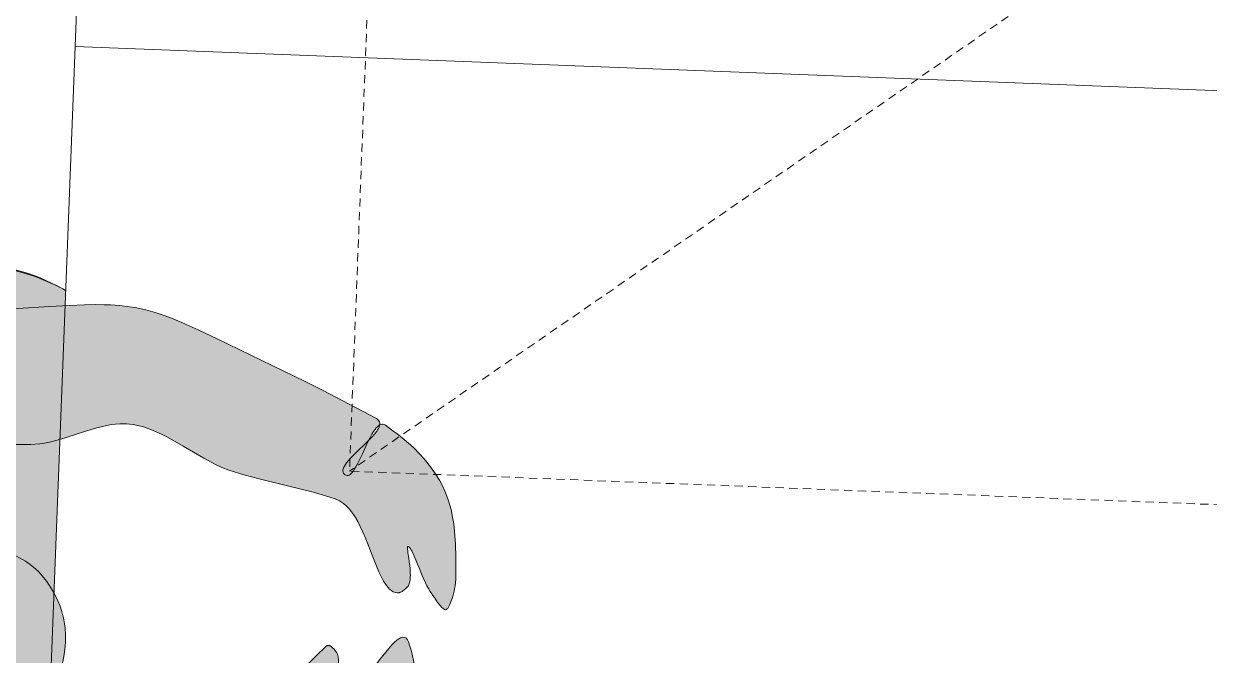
# Model space of a CAD drawing. Header units: millimetres. Extents: x 32078 to 83548, y -4690 to 56252.
# Drawn here: x 79478 to 80343, y 53120 to 53580 of the extents above; entities that cross this region are included whole.
import ezdxf

# ---------------------------------------------------------------- set-up
doc = ezdxf.new("R2010")
doc.units = ezdxf.units.MM
doc.header["$MEASUREMENT"] = 0
doc.linetypes.add('DGN Style 2', pattern=[10, 6, -4])
for name, color, linetype, lineweight in [('EQPM-OVHD', 62, 'DGN Style 2', 13), ('FURN-FREE', 1, 'Continuous', 0), ('PRES-FILL', 7, 'Continuous', 0), ('PRES-PEOP', 42, 'Continuous', 0)]:
    doc.layers.add(name, color=color, linetype=linetype, lineweight=lineweight)

# ---------------------------------------------------------------- blocks, each defined once
blk = doc.blocks.new('ANT_13')
at = {"color": 0, "linetype": 'ByBlock', "lineweight": -2}
for p, q in [((-230.6050000000032, 252.3579999999783), (-230.5849999999991, 252.3589999999967)), ((-222.1099999999933, 252.0420000000013), (-182.1699999999983, 208.8469999999797)), ((-230.9230000000025, 243.8939999999857), (-193.1000000000058, 202.9900000000052)), ((249.7079999999987, 243.2330000000075), (208.2010000000082, 201.560999999987)), ((258.2300000000032, 234.763999999981), (218.9060000000027, 195.2989999999845)), ((-237.2879999999932, 197.6639999999898), (-237.7749999999942, 197.3369999999995)), ((-157.5270000000091, 182.1999999999971), (-129.5180000000037, 151.900999999998)), ((-170.4360000000015, 178.4900000000052), (-139.413999999997, 144.9219999999768)), ((181.9289999999892, 175.1599999999744), (153.163999999997, 146.2839999999997)), ((194.6730000000098, 170.9689999999828), (162.7639999999956, 138.9270000000106)), ((237.9219999999987, 154.1479999999865), (237.9240000000063, 154.1490000000049)), ((-190.0079999999944, -176.9710000000196), (-240.1240000000034, -227.2660000000033)), ((-180.8860000000059, -184.8450000000157), (-231.6219999999958, -235.7579999999871)), ((200.5110000000059, -183.8859999999986), (249.0679999999993, -236.398000000001)), ((191.0699999999997, -191.3760000000038), (240.2560000000085, -244.5680000000139)), ((-240.1019999999917, -235.7510000000038), (-240.1239999999962, -235.7600000000093)), ((248.7309999999998, -244.8740000000253), (248.7309999999998, -244.8849999999948))]:
    blk.add_line(p, q, dxfattribs=at)
at = {"color": 0, "linetype": 'ByBlock', "lineweight": -2, "extrusion": (0, 0, -1)}
for centre, radius, start, end in [((-10.84310449810437, -197.5296352611767), 449.2945550665205, 55.50108333333331, 90.38600277777776), ((226.5099585044227, 247.9666756855586), 6.000000000000012, 47.15889444444441, 137.2503583333333), ((-4.928342642917414, -185.8805704263068), 436.8134136936625, 91.1704888888889, 126.0554083333333), ((-253.9718071524039, 238.997360632522), 6.000000000000004, 135.0319611111111, 224.8725805555556), ((-244.6581340468183, -240.4625302021304), 6.000000000000006, 137.325825, 227.2958666666667), ((-244.6504633875084, -240.4851204502629), 6.000000000000004, 227.1111666666667, 317.2096027777778)]:
    blk.add_arc(centre, radius, start, end, dxfattribs=at)
at = {"color": 0, "linetype": 'ByBlock', "lineweight": -2}
for centre, radius, start, end in [((-226.5152713026764, 247.9676244759758), 5.999999999999996, 132.8928833333333, 222.7335027777778), ((253.9664626423328, 238.9966108046356), 6.000000000000006, 45.01981666666666, 135.1112805555555), ((-169.4349192846275, -727.9805375627038), 971.6445047199427, 65.2129611111111, 74.33109166666665), ((132.7071059824011, -735.3424480638205), 962.6963830246399, 102.0174, 111.1355305555556), ((-235.8759852194707, -231.4913881488319), 6.000000000000007, 135.1867472222222, 225.1567888888889), ((-235.869163090807, -231.5142489645077), 6.000000000000012, 224.9720888888888, 315.070525)]:
    blk.add_arc(centre, radius, start, end, dxfattribs=at)
for centre, major_axis, ratio, start_param, end_param in [((93.713626152894, 189.1944012008753), (18.41705503726558, -12.11588146826803), 0.7751110379519796, 2.077604210805752, 4.019110361497601), ((-69.79697139903874, 189.0052291860775), (-18.85645010637372, -11.42001704835107), 0.710141361513294, 2.274888714839134, 4.205581096373834)]:
    blk.add_ellipse(centre, major_axis=major_axis, ratio=ratio, start_param=start_param, end_param=end_param, dxfattribs=at)
at = {"color": 0, "linetype": 'ByBlock', "lineweight": -2, "extrusion": (0, 0, -0.9999999999999998)}
for centre, major_axis, ratio, start_param, end_param in [((5.602032608054287, -66.64383137636469), (4.853131661300846, 259.9547020407177), 0.9615384615384605, 4.71238898038469, 6.033510042954888), ((9.50135314144427, -66.71662820161146), (4.853131661300846, 259.9547020407177), 0.9615384615384605, 0.2429364510200118, 1.570796326794897), ((5.602729983103927, -66.64335468206264), (-249.9564442699204, 4.666472751250931), 0.7200000000000006, 4.7115489922008, 6.283185307179586), ((6.022656809931505, -66.65119433996733), (-253.4356479310827, 4.731426504006887), 0.7101157289572858, 3.141592653589793, 4.71322896856858)]:
    blk.add_ellipse(centre, major_axis=major_axis, ratio=ratio, start_param=start_param, end_param=end_param, dxfattribs=at)
at = {"color": 0, "linetype": 'ByBlock', "lineweight": -2, "extrusion": (0, 0, -0.9999999999999997)}
blk.add_ellipse((-222.6850850694027, 182.0806756646343), major_axis=(20.94804797271574, 9.330090363337069), ratio=0.9239178866150758, start_param=1.587065655824202, end_param=3.141592653589793, dxfattribs=at)
at = {"color": 0, "linetype": 'ByBlock', "lineweight": -2, "extrusion": (0, 0, -1)}
blk.add_ellipse((246.9130862459206, 173.3136979749543), major_axis=(9.336634261293675, 19.01903679660439), ratio=0.766062144496864, start_param=1.570796326794897, end_param=3.125323324560488, dxfattribs=at)
at = {"color": 0, "linetype": 'ByBlock', "lineweight": -2}
blk.add_point((258.2100000000137, 243.236000000019), dxfattribs=at)
blk = doc.blocks.new('*U70')
at = {"extrusion": (0, 0, -1)}
h = blk.add_hatch(color=7, dxfattribs=at)
edge = h.paths.add_edge_path()
edge.add_arc((189.5230698579689, 3.894953851093305), 436.8134136936625, 181.1704888888889, 216.0554083333334, ccw=False)
edge.add_line((-247.1991972945689, -5.028036447518389), (-248.1122242495912, -5.04669123802887))
edge.add_arc((201.1721346928389, -2.019808004093647), 449.2945550665204, 145.5010833333334, 180.3860027777778, ccw=False)
edge.add_ellipse((-178.4381762329576, 231.5083815634207), major_axis=(-9.330090363337066, -20.94804797271573), ratio=0.9239178866150759, start_angle=90.93216388888891, end_angle=180, ccw=False)
edge.add_line((-158.9346738031745, 223.2300806680141), (-158.9509580197773, 223.2407149623832))
edge.add_arc((738.9849474954826, -123.8838094883758), 962.6963830246397, 158.8644694444445, 161.6479117317408)
edge.add_line((-174.7483423471567, 179.2264030120496), (-174.8475005683431, 179.2592964940195))
edge.add_line((-174.8475005683431, 179.2592964940195), (-174.7632560480706, 179.1814415873523))
edge.add_arc((738.9849474954826, -123.8838094883758), 962.6963830246397, 161.6507310214406, 167.9826)
edge.add_line((-202.6133815909998, 76.55798393366422), (-202.6133855943626, 76.55796512743837))
edge.add_ellipse((-185.3627297544153, 78.62026789306401), major_axis=(11.42001704835106, 18.85645010637372), ratio=0.7101413615132938, start_angle=119.0379527777778, end_angle=229.6584777777778)
edge.add_line((-182.5489720905607, 60.23238496079284), (-182.7609163116576, 60.28017894512595))
edge.add_ellipse((70.28633080802683, 3.221263885970984), major_axis=(-259.9547020407177, -4.853131661300892), ratio=0.96153846153846, start_angle=323.43319051925664, end_angle=345.69466111111115, ccw=False)
edge.add_line((-141.279692255368, 148.237389632799), (-141.2795005683147, 148.2372964940223))
edge.add_line((-141.2795005683147, 148.2372964940223), (-141.2796552746877, 148.2374394665167))
edge.add_ellipse((70.28633080802683, 3.221263885970984), major_axis=(-259.9547020407177, -4.853131661300892), ratio=0.96153846153846, start_angle=270, end_angle=323.43317649861206, ccw=False)
edge.add_line((65.61985805675795, 253.1777081558903), (65.61938136247045, 253.1770107808188))
edge.add_ellipse((70.28585411373933, 3.220566510921344), major_axis=(-4.666472751250975, 249.9564442699204), ratio=0.7200000000000009, start_angle=-90.04779895583567, end_angle=0, ccw=False)
edge.add_line((250.2583243620651, 6.371899793577405), (250.2582958129518, 6.373381804273565))
edge.add_line((250.2582958129351, 6.373381804260134), (250.25835027844, 6.370465271502326))
edge.add_line((250.2583502784466, 6.37046527151339), (250.2583243620631, 6.371899793570321))
edge.add_ellipse((70.29369377164403, 2.800639684093767), major_axis=(-4.731426504006932, 253.4356479310827), ratio=0.7101157289572861, start_angle=180, end_angle=270.04779272652974, ccw=False)
edge.add_line((75.02512027566263, -250.6350082470017), (75.02560038451338, -250.6345009173383))
edge.add_ellipse((70.3591276332736, -0.6780566474262741), major_axis=(-259.9547020407177, -4.853131661300892), ratio=0.96153846153846, start_angle=13.919233333333295, end_angle=90, ccw=False)
edge.add_line((-180.8396707460925, -65.51667338454718), (-182.3148174292292, -65.89743086455564))
edge.add_ellipse((-185.5519017692131, -84.89032965886872), major_axis=(12.11588146826803, -18.41705503726557), ratio=0.7751110379519797, start_angle=129.7219388888889, end_angle=240.9620472222222)
edge.add_line((-203.9136546580412, -84.16156648722972), (-203.9136485167401, -84.16158838127012))
edge.add_arc((731.623036994366, 178.2582157786528), 971.6445047199427, 195.6689083333333, 204.786883102424)
edge.add_line((-150.507241983214, -229.0981570245494), (-150.5065005683282, -229.1007035059811))
edge.add_line((-150.5065005683282, -229.1007035059811), (-150.5061343833804, -229.100555523597))
edge.add_line((-150.5061343833804, -229.100555523597), (-150.5055005683244, -229.0987035059734))
edge.add_line((-150.5055005683244, -229.0987035059734), (-150.5383184758102, -228.9914209545095))
edge.add_ellipse((-169.6711985432776, -238.0897897518953), major_axis=(-19.0190367966044, -9.336634261293675), ratio=0.7660621444968635, start_angle=90, end_angle=179.0678361111111, ccw=False)
edge.add_line((-162.5187564786902, -252.6595538665497), (-163.6179454810917, -253.1991566765719))
at = {"color": 0}
blk.add_rational_spline([(163.6179454810772, -253.1991566765792), (244.3956380618474, -142.2440036543194), (247.1991972945689, -5.028036447518389), (247.6557107720728, -5.037363842777268), (248.1122242495912, -5.04669123802887), (249.0632559276273, 136.1162228151879), (169.1080861778464, 252.4564290876879), (150.0661567962525, 243.9753090432787), (158.93467380316, 223.2300806680141), (158.9428159114759, 223.2353978152023), (158.9509580197773, 223.2407149623832), (167.384311715854, 201.4254568799515), (174.7483423471567, 179.2264030120496), (174.7979214577499, 179.2428497530345), (174.8475005683431, 179.2592964940195), (174.8053783081996, 179.2203690406823), (174.7632560480706, 179.1814415873523), (191.5264878287999, 128.6399398121866), (202.6133815909998, 76.55798393366422), (202.6133835926739, 76.55797453055857), (202.6133855943626, 76.55796512743837), (207.6479790385347, 47.05271919767256), (182.5489720905753, 60.23238496078557), (182.6549442011019, 60.25628195296304), (182.7609163116576, 60.28017894512595), (171.0129643532564, 108.1699772469947), (141.279692255368, 148.237389632799), (141.2795964118559, 148.2373430634107), (141.2795005683147, 148.2372964940223), (141.2795779214939, 148.2373679802768), (141.2796552746877, 148.2374394665167), (65.21804999950109, 250.7350764623552), (-65.6198580567725, 253.177708155883), (-65.6196197096142, 253.1773594683546), (-65.61938136247045, 253.1770107808188), (-245.7382225845649, 256.5396752922679), (-250.2583243620611, 6.371899793572084), (-250.2583100890479, 6.372640798959765), (-250.2582958129497, 6.37338180426741), (-250.2583230456949, 6.37192353788123), (-250.25835027844, 6.370465271502326), (-250.258337321764, 6.37118253258086), (-250.2583243620611, 6.371899793572084), (-255.1439419148665, -247.2723441011403), (-75.02512027566263, -250.6350082469944), (-75.02536033009528, -250.6347545821773), (-75.02560038451338, -250.6345009173383), (128.3684962364932, -254.4316945140963), (180.8396707460925, -65.5166733845399), (181.5772440876462, -65.7070521245405), (182.3148174292292, -65.89743086455564), (209.2685806552036, -53.96520079177571), (203.9136546580412, -84.16156648722972), (203.9136515873979, -84.16157743424992), (203.9136485167401, -84.16158838127012), (182.9888989878091, -158.759124501441), (150.5072419832431, -229.0981570245494), (150.5068712757638, -229.0994302652689), (150.5065005683282, -229.1007035059811), (150.5063174758543, -229.100629514789), (150.5061343833804, -229.100555523597), (150.5058174758597, -229.0996295147852), (150.5055005683244, -229.0987035059734), (150.5219095220673, -229.0450622302378), (150.5383184758102, -228.9914209545095), (143.8066565910995, -243.4735979856486), (162.5187564787047, -252.6595538665642), (163.0683509798691, -252.9293552715608), (163.6179454810772, -253.1991566765792)], [1, 0.954018458761833, 1, 1, 1, 0.954018458761833, 1, 0.7128353987122346, 1, 1, 1, 0.9997050096312174, 1, 1, 1, 1, 1, 0.9984737766805626, 1, 1, 1, 0.5691322564512941, 1, 1, 1, 0.9811892478442809, 1, 1, 1, 1, 1, 0.8932412642455915, 1, 1, 1, 0.7068117680607829, 1, 0.9999999999957255, 1, 1, 1, 0.999999999995883, 1, 0.7068118065158087, 1, 1, 1, 0.7875766260787885, 1, 1, 1, 0.5646781698281227, 1, 1, 1, 0.9968360298930732, 1, 1, 1, 1, 1, 1, 1, 1, 1, 0.7128353987122346, 1, 1, 1], degree=2, knots=[0, 0, 0, 0.03448275862068965, 0.03448275862068965, 0.06896551724137931, 0.06896551724137931, 0.1034482758620689, 0.1034482758620689, 0.1379310344827586, 0.1379310344827586, 0.1724137931034482, 0.1724137931034482, 0.2068965517241378, 0.2068965517241378, 0.2241379310344826, 0.2241379310344826, 0.2413793103448275, 0.2413793103448275, 0.2758620689655172, 0.2758620689655172, 0.3103448275862069, 0.3103448275862069, 0.3448275862068964, 0.3448275862068964, 0.3793103448275861, 0.3793103448275861, 0.4137931034482755, 0.4137931034482755, 0.4310344827586206, 0.4310344827586206, 0.4482758620689654, 0.4482758620689654, 0.4827586206896549, 0.4827586206896549, 0.5172413793103448, 0.5172413793103448, 0.5517241379310345, 0.5517241379310345, 0.5862068965517239, 0.5862068965517239, 0.6206896551724138, 0.6206896551724138, 0.6551724137931033, 0.6551724137931033, 0.6896551724137929, 0.6896551724137929, 0.7241379310344825, 0.7241379310344825, 0.7586206896551724, 0.7586206896551724, 0.7931034482758622, 0.7931034482758622, 0.8275862068965517, 0.8275862068965517, 0.8620689655172412, 0.8620689655172412, 0.8965517241379309, 0.8965517241379309, 0.9051724137931034, 0.9051724137931034, 0.9137931034482757, 0.9137931034482757, 0.9224137931034483, 0.9224137931034483, 0.9310344827586206, 0.9310344827586206, 0.9655172413793103, 0.9655172413793103, 1, 1, 1], dxfattribs=at)
at = {"color": 0, "linetype": 'Continuous', "lineweight": 0, "rotation": 270}
blk.add_blockref('ANT_13', (-3.642499431662145, 8.823296494025271), dxfattribs=at)
blk = doc.blocks.new('SERIES 7_13')
at = {"color": 0, "linetype": 'Continuous', "lineweight": 0, "rotation": 89.99999999999997}
blk.add_blockref('*U70', (-5.04669123802887, -248.1122242496058), dxfattribs=at)
blk = doc.blocks.new('*U131')
at = {"color": 7, "linetype": 'ByBlock', "lineweight": -2}
blk.add_wipeout([(-341.4464195396576, 913.8688648293762), (410.95701273384503, 884.7916420746917), (341.44637451484624, -913.8685400458778), (-410.95705775865616, -884.7913172911938)], dxfattribs=at).dxf.layer = 'PRES-FILL'
at = {"layer": 'FURN-FREE', "linetype": 'ByBlock', "lineweight": -2, "flags": 128}
blk.add_lwpolyline([(-410.957057758671, -884.791317291194), (-341.4464195396577, 913.8688648293755), (410.9570127338593, 884.7916420746915), (341.446374514846, -913.868540045878), (-410.957057758671, -884.791317291194)], close=True, dxfattribs=at)
blk = doc.blocks.new('*U132')
at = {"color": 7, "linetype": 'ByBlock', "lineweight": -2}
blk.add_wipeout([(-341.4464195396576, 913.868864829361), (410.9570127338521, 884.7916420746915), (341.4463745148533, -913.868540045878), (-410.9570577586564, -884.7913172911793)], dxfattribs=at).dxf.layer = 'PRES-FILL'
at = {"layer": 'FURN-FREE', "linetype": 'ByBlock', "lineweight": -2, "flags": 128}
blk.add_lwpolyline([(-410.957057758671, -884.7913172911794), (-341.4464195396577, 913.868864829361), (410.9570127338666, 884.7916420746769), (341.4463745148532, -913.868540045878), (-410.957057758671, -884.7913172911794)], close=True, dxfattribs=at)
blk = doc.blocks.new('*U130')
at = {"layer": 'PRES-FILL', "color": 7, "linetype": 'ByBlock', "lineweight": -2, "rotation": 90}
blk.add_blockref('*U131', (43.61600594631454, 1128.60501360146), dxfattribs=at)
blk.add_blockref('*U132', (14.5387831916305, 376.2015813279504), dxfattribs=at)
blk = doc.blocks.new('*U137')
at = {"layer": 'PRES-FILL', "linetype": 'ByBlock', "lineweight": -2}
h = blk.add_hatch(color=0, dxfattribs=at)
edge = h.paths.add_edge_path(flags=16)
edge.add_spline(control_points=[(-87.07831214769249, -291.0744552105898), (-88.89239608468051, -288.4548494401097), (-89.38684500837553, -283.2889002702723), (-89.49025166837237, -277.4036297993007)], knot_values=[0, 0, 0, 0, 1, 1, 1, 1], degree=3, periodic=0)
edge.add_spline(control_points=[(-89.49025166837237, -277.4036297993007), (-94.07544578357192, -264.2978469137743), (-102.2647964179341, -248.1244687475555), (-94.97166972405103, -247.5728208029468), (-87.95137615261774, -247.0418098000519), (-89.7245452563584, -264.0690811901877), (-89.49025166837237, -277.4036297993007)], knot_values=[0, 0, 0, 0, 0.5095306753181346, 0.5095306753181346, 0.5095306753181346, 1, 1, 1, 1], degree=3, periodic=0)
edge.add_spline(control_points=[(-89.49025166837237, -277.4036297993007), (-87.52906642855669, -283.0092524418287), (-86.227245478025, -288.0536722698598), (-87.07831214769249, -291.0744552105898)], knot_values=[0, 0, 0, 0, 1, 1, 1, 1], degree=3, periodic=0)
edge.add_spline(control_points=[(-87.07831214769249, -291.0744552105898), (-85.95999222937098, -292.6893514408439), (-84.34017201392271, -293.3365619410179), (-82.00130538467056, -292.5880610099703), (-63.59383381525549, -286.6971694839449), (-44.85866232329863, -280.6748171648942), (-26.44999149458454, -274.1039725800074), (-3.977330236462876, -266.0825154139602), (18.35495155214448, -258.114249027858), (40.76494914465002, -249.8098054022121), (62.09082103252149, -241.9071048271726), (84.02545566086337, -234.3002088238427), (102.036338375372, -220.2868875461718), (117.4488240068968, -208.295242479915), (129.9151441368667, -193.2241611071513), (142.6432244093958, -178.5923170648311), (163.0005941388081, -155.1900558744092), (182.8546414146331, -131.3060623629426), (203.2343677893732, -107.9247166534042), (213.1979345754735, -96.49367016923497), (224.2374659782072, -86.0311025782139), (234.336419344676, -74.70105654423242), (246.717891962966, -60.81024532427546), (254.7748833751975, -44.37492258180282), (259.7027346674149, -25.00474835190107), (268.8092894337897, 10.790883861162), (269.3557246566706, 46.90065336134285), (252.6851600430236, 77.86553913383977), (241.2536237630702, 99.09914599223703), (227.3397290833163, 117.7993371364137), (211.9662182720713, 135.6688070436066), (198.2174307192909, 151.6497725143563), (184.4468728898137, 167.5986870604975), (170.5998475073575, 183.4938566907367), (153.8705150601672, 202.6976618187909), (137.0851828110463, 221.9010084819456), (119.8497930294398, 240.5959913312254), (106.823258527329, 254.7256885524839), (88.38601897298213, 262.3861756958941), (71.07116077229875, 271.4910562303266), (49.31172820176289, 282.9330808634113), (28.25311481852259, 292.6512301065959), (3.265834411569813, 297.327335357113), (-21.50146026010771, 301.9622726039379), (-44.73838342507224, 298.5593976669188), (-68.35236469293159, 290.7234910957341), (-91.13489496558759, 283.1634876956523), (-111.8712580557403, 273.7577884623024), (-130.4584782136517, 259.7759117501555), (-157.4580053185928, 239.466039910214), (-182.7918153615246, 217.5136692575179), (-207.6003872518704, 194.9019255928724), (-226.2076064090725, 177.9423975816462), (-243.9963418850311, 159.9594654293614), (-260.3465887235943, 140.7443127179868), (-265.369662271456, 134.841091423732), (-270.0630620164666, 127.4894450132851), (-269.8281436665566, 119.542554963904), (-269.0001458406477, 91.53279035791638), (-265.0361819725294, 65.12352676320006), (-263.1618364924216, 37.95410509096109), (-261.1843437510615, 9.289520726684714), (-260.234048720944, -19.56111516155943), (-257.9202655615009, -48.25189084419981), (-257.6397211215663, -51.73062547016889), (-254.9934591089768, -54.59069810863002), (-254.1837163049568, -58.03427320504852), (-253.3515663618164, -61.57313863997115), (-253.2291796872887, -65.17489315883722), (-253.4760670081887, -68.77246832678793), (-254.4084206014377, -82.3584723509266), (-267.5626279749413, -92.20125338996877), (-268.1809031531448, -106.6588880038908), (-268.9817591903266, -125.3859603039746), (-262.4752963332066, -142.6908594273555), (-255.5529541847427, -157.7631315541948), (-248.2408484707266, -173.6840503381973), (-230.6169023986149, -188.9544215020142), (-215.094516461395, -195.9084356162057), (-194.6235048089657, -205.0794293369836), (-227.5421476998235, -119.8030906883068), (-210.4050449188217, -122.7259414140426), (-200.6489644700923, -124.3899080240517), (-194.8665631468248, -152.8433226549969), (-181.9270150395605, -153.2528445356584), (-179.8478432335905, -153.318647942433), (-175.6591534204854, -153.3011556875863), (-175.591642320047, -151.0476115536439), (-174.6981617055644, -121.2229162775329), (-175.9042505497346, -84.15658467015601), (-191.9475750214115, -63.78702212477219), (-196.1806730425815, -58.41242815859732), (-202.3631110610004, -54.47162794199539), (-209.6942834992442, -51.72211669213721)], knot_values=[0, 0, 0, 0, 0.004098381531734696, 0.004098381531734696, 0.004098381531734696, 0.03635368013720219, 0.03635368013720219, 0.03635368013720219, 0.07572982011414187, 0.07572982011414187, 0.07572982011414187, 0.1132010653974124, 0.1132010653974124, 0.1132010653974124, 0.14526640270913, 0.14526640270913, 0.14526640270913, 0.1965519000639748, 0.1965519000639748, 0.1965519000639748, 0.2216251747810174, 0.2216251747810174, 0.2216251747810174, 0.25236539637566, 0.25236539637566, 0.25236539637566, 0.3091726121130702, 0.3091726121130702, 0.3091726121130702, 0.3481271264153437, 0.3481271264153437, 0.3481271264153437, 0.3829647993414165, 0.3829647993414165, 0.3829647993414165, 0.4250540564899624, 0.4250540564899624, 0.4250540564899624, 0.4568651827461615, 0.4568651827461615, 0.4568651827461615, 0.4968419500255261, 0.4968419500255261, 0.4968419500255261, 0.5364667654958765, 0.5364667654958765, 0.5364667654958765, 0.5746963866582342, 0.5746963866582342, 0.5746963866582342, 0.630228181300859, 0.630228181300859, 0.630228181300859, 0.6718787961638446, 0.6718787961638446, 0.6718787961638446, 0.6846745725113127, 0.6846745725113127, 0.6846745725113127, 0.7297748169105458, 0.7297748169105458, 0.7297748169105458, 0.7773569765908894, 0.7773569765908894, 0.7773569765908894, 0.78312627708974, 0.78312627708974, 0.78312627708974, 0.7890552252170661, 0.7890552252170661, 0.7890552252170661, 0.8114455046014806, 0.8114455046014806, 0.8114455046014806, 0.8404477855449914, 0.8404477855449914, 0.8404477855449914, 0.8710830444871903, 0.8710830444871903, 0.8710830444871903, 0.9114849997865957, 0.9114849997865957, 0.9114849997865957, 0.9344856628054873, 0.9344856628054873, 0.9344856628054873, 0.9381814897131244, 0.9381814897131244, 0.9381814897131244, 0.9870941822375215, 0.9870941822375215, 0.9870941822375215, 1, 1, 1, 1], degree=3, periodic=0)
edge.add_line((-209.6942834992442, -51.72211669213721), (-193.9554313921326, -0.02416496869409457))
edge.add_spline(control_points=[(-193.9554313921326, -0.02416496869409457), (-187.0334699935556, 22.71264097993844), (-179.5682325627859, 45.27655141681316), (-171.5461613383814, 67.66414764718502), (-163.0286974003029, 91.43426115247712), (-139.5974247023187, 107.5570674201881), (-118.7270846086249, 121.898021075016), (-107.4085535302656, 129.6754951798357), (-96.13803730568907, 136.5337036815472), (-80.50538087006862, 136.889317852736), (-68.37265735136316, 137.1653149896883), (-58.48686090826959, 133.7888066898595), (-50.14550819517899, 127.2132180820627)], knot_values=[0, 0, 0, 0, 0.3242048070790112, 0.3242048070790112, 0.3242048070790112, 0.6684304659642469, 0.6684304659642469, 0.6684304659642469, 0.8551130404015013, 0.8551130404015013, 0.8551130404015013, 1, 1, 1, 1], degree=3, periodic=0)
edge.add_line((-50.14550819517899, 127.2132180820627), (-43.44551937065262, 121.931536357064))
edge.add_spline(control_points=[(-43.44551937065262, 121.931536357064), (-52.97537610727886, 111.9743174005416), (-61.70828375140991, 101.2227619635087), (-66.21967390885402, 86.3820928451023), (-72.00109886937571, 67.36351722244581), (-70.56204819518462, 51.92159684377839), (-65.78859446715796, 32.36011425746256), (-60.91834914837091, 12.40198238464654), (-52.41068678937881, -3.899051625005086), (-40.46282677568524, -16.59624482723302), (-29.76929379776266, -27.9604434435023), (-15.70692158865131, -35.86571801296668), (4.085994196786487, -37.78828460554359), (21.39602580966312, -39.46967853733804), (32.80868237360119, -32.61645050877996), (46.03115763617825, -27.68787525541848), (56.11757800572377, -23.92824017643579), (63.95629683328298, -4.318340353172971), (73.36998533715814, -9.364488506849739), (78.17783261310251, -11.94170461560134), (80.01234252598078, -18.39455939167237), (82.9570862191249, -23.17112827469828), (90.37560748164833, -35.20446003903635), (104.8919222977347, -43.48754374749842), (103.9488796295409, -59.94721314540948), (102.6316696438007, -82.93752061140549), (81.87161202238349, -92.77921701142623), (71.79374211272807, -109.5896862432128), (62.7509441045695, -124.6735957450292), (56.88481326242618, -143.0784906290937), (45.74386686031357, -155.8284881344589), (27.61782189121732, -176.5724195560615), (-8.658404096160666, -176.6467294013273), (-33.86351756972726, -189.2710082729172), (-57.29500610368268, -201.0069461387902), (-80.00715993153426, -218.5647198101942), (-102.90926256495, -230.2106602262065), (-126.4267073182709, -242.1695080541394), (-170.3451343521519, -203.4649171256606), (-183.9370973615951, -215.0859390001569), (-185.4372476237477, -216.3685557200224), (-186.1864357418672, -221.3471233283926), (-185.659091535359, -224.0190201072546), (-183.9894642690633, -232.4785265553219), (-161.5987339165004, -243.6861511579482), (-165.304747505128, -244.3993410344701), (-170.2820739891977, -245.3571839500801), (-189.8162513641801, -233.952116057364), (-202.09413852734, -232.4393783165142), (-206.9790718614167, -231.8375139307464), (-219.1576623974615, -228.455448597073), (-217.4211306994912, -233.8441241849941), (-214.2524660100171, -243.6768880085729), (-208.3265807279458, -250.7895085956843), (-201.6973211800141, -257.1143157225742), (-184.8370183137085, -273.2002998294483), (-168.6169997198012, -289.9416467815463), (-141.3669247969592, -295.3527005507203), (-121.8067194644536, -299.236775111669), (-104.2733657352655, -296.6543974041851), (-90.11643816899596, -293.8974959615152), (-88.45242821297143, -293.5734488526359), (-87.5004884775044, -292.5729312999611), (-87.07831214769249, -291.0744552105898)], knot_values=[0, 0, 0, 0, 0.0445675321191511, 0.0445675321191511, 0.0445675321191511, 0.1016815997639398, 0.1016815997639398, 0.1016815997639398, 0.1599537725823565, 0.1599537725823565, 0.1599537725823565, 0.2121083342373425, 0.2121083342373425, 0.2121083342373425, 0.2577204674264914, 0.2577204674264914, 0.2577204674264914, 0.2925144935189276, 0.2925144935189276, 0.2925144935189276, 0.3102848248294786, 0.3102848248294786, 0.3102848248294786, 0.3550525854241348, 0.3550525854241348, 0.3550525854241348, 0.4175826737119677, 0.4175826737119677, 0.4175826737119677, 0.4736904586800346, 0.4736904586800346, 0.4736904586800346, 0.5649764407445235, 0.5649764407445235, 0.5649764407445235, 0.6498388415546573, 0.6498388415546573, 0.6498388415546573, 0.7369813565731338, 0.7369813565731338, 0.7369813565731338, 0.746599309966639, 0.746599309966639, 0.746599309966639, 0.7770507628045908, 0.7770507628045908, 0.7770507628045908, 0.817948298408715, 0.817948298408715, 0.817948298408715, 0.8342199689575515, 0.8342199689575515, 0.8342199689575515, 0.8639110295738617, 0.8639110295738617, 0.8639110295738617, 0.9394247835290591, 0.9394247835290591, 0.9394247835290591, 0.9936288375354178, 0.9936288375354178, 0.9936288375354178, 1, 1, 1, 1], degree=3, periodic=0)
at = {"layer": 'PRES-PEOP', "color": 0, "linetype": 'ByBlock', "lineweight": -2, "flags": 128}
for points in [[(-250.0909720860582, -46.66407326138869), (-245.7402602301518, -46.5197220807313), (-241.6611988713921, -46.50527325885196), (-234.07193190611, -46.81143489461101), (-227.5675706770271, -47.45790415313968), (-222.041974499065, -48.33188681173488), (-217.3750940330647, -49.34505645355966), (-213.447769525199, -50.43007857500925), (-210.1494101117569, -51.53700266120723), (-207.3814079250005, -52.62989079899853), (-205.0580831394254, -53.68385042820591), (-201.234880252021, -55.75397704717761), (-198.5884239847801, -57.50058800283296), (-196.7381218359224, -58.9227662558842), (-194.194265818951, -61.24101185871405), (-191.9475750214115, -63.78702212477219), (-189.1128696368105, -67.80220659555926), (-186.7533517846532, -71.89028818081715), (-184.7894088773028, -75.98115455903462), (-183.154881896131, -80.02165047946619), (-181.7947695640833, -83.97217902595003), (-179.6637518296266, -91.74606733016844), (-178.2107210877512, -98.87018934922526), (-177.223468624994, -105.2912617269612), (-176.5564142235526, -111.0136745664495), (-175.7784050414193, -121.1611426621967), (-175.4742130517116, -128.7956417091773), (-175.3755267270608, -140.1118532389519), (-175.591642320047, -151.0476115536439), (-175.6100469966768, -151.2520417640044), (-175.649794158744, -151.4379933971213), (-175.7078809010054, -151.607128669275), (-175.7816315904347, -151.7609601401346), (-175.8686651267126, -151.9008642151312), (-175.96686535146, -152.0280934273032), (-176.0743543094432, -152.1437876089767), (-176.3148005369221, -152.3476114377263), (-176.5753062235381, -152.5155347335094), (-176.8468643324668, -152.6538159071642), (-177.1225865196539, -152.7676230977813), (-177.3972737379881, -152.8612244628312), (-177.6670687547667, -152.9381451848312), (-178.1986639541137, -153.0562931214808), (-178.6836293984743, -153.1344313244044), (-179.1166760245324, -153.1857115640014), (-179.8776434831379, -153.242733658306), (-180.4366874271509, -153.2631103205204), (-180.8413861916197, -153.2685650593776), (-181.4129871600162, -153.2650983999483), (-181.6782549880299, -153.259704853961), (-181.9270150395605, -153.2528445356584), (-183.1204629136919, -153.1350683669152), (-184.2384103941222, -152.8736140021647), (-185.287341897063, -152.4907512150239), (-186.2731241984511, -152.0061683149834), (-187.201065914167, -151.4372407454648), (-188.9285046885052, -150.0821725141141), (-190.4711296088353, -148.5460467741068), (-191.8574163632948, -146.9097730082285), (-193.1106702999532, -145.234190927149), (-195.3596615230636, -141.8221015473537), (-199.0775738344673, -135.4871983709163), (-200.4339283585869, -133.1572999052878), (-201.6169560934868, -131.2036996109819), (-202.6550670991128, -129.5881884511327), (-203.5696060066912, -128.2657699101692), (-204.3771970362359, -127.1913525732234), (-205.8136959030016, -125.5295735638501), (-206.9162679366709, -124.4942183550738), (-207.7606254558414, -123.8523598841275), (-209.0600491282967, -123.1299369083717), (-209.726421093088, -122.8860270678706), (-210.4050449188217, -122.7259414140426), (-211.8686745206287, -122.7047756897373), (-213.0247480564285, -123.1454483537818), (-213.9154091444288, -123.9761565813678), (-214.5779907183605, -125.1335054268711), (-215.0455158717596, -126.5616265055141), (-215.3471491701494, -128.2113840170641), (-215.5086031821338, -130.0396597276704), (-215.5525045335889, -132.0087093147449), (-215.4987233833308, -134.0855831964582), (-215.1580868449382, -138.5250518816465), (-214.6032321048915, -143.1005662385724), (-213.9242441006354, -147.6684929701005), (-212.3914785593806, -156.6865776366321), (-210.9619518436011, -164.7278225129994), (-209.8025271456718, -171.5982621446892), (-208.9645745931484, -177.2949468374718), (-208.4379177704541, -181.9123836549988), (-208.183056616821, -185.5871028557885), (-208.1497812687594, -188.4660560206248), (-208.2873884548753, -190.6896722658275), (-208.5498203211027, -192.3837346119108), (-208.8978188034744, -193.6564009502181), (-209.2993978314189, -194.5980873590161), (-209.7294295442116, -195.2828225997946), (-210.669577997076, -196.1490524901747), (-211.5409233725586, -196.504519467504), (-212.2932909823066, -196.5961804311955), (-213.5887424052271, -196.4383600967121), (-215.094516461395, -195.9084356162057), (-218.0252254080769, -194.5108602537948), (-220.8017621552935, -193.0332591627375), (-223.4165768019593, -191.5093360809551), (-228.3062895024632, -188.3173333099985), (-232.5170303271079, -185.1994379266107), (-236.1044056523242, -182.2503787751193), (-239.1388317213205, -179.5194792225666), (-241.6936645450769, -177.0272333017492), (-243.8387852959495, -174.7762536475202), (-247.3554107666787, -170.7004587726842), (-249.7646605913396, -167.5480343364179), (-251.4264201737751, -165.1403180302004), (-253.6605557733856, -161.4745290174324), (-255.5529541847427, -157.7631315541948), (-258.1142635682991, -152.0064246749098), (-260.26068965577, -146.8055763852462), (-262.0215249939429, -142.1346816501755), (-263.4424667685089, -137.9591426996631), (-264.5739856873697, -134.2401188054355), (-265.4650041543573, -130.937444471565), (-266.7676941328682, -125.05274307527), (-267.5006599313274, -120.554956744716), (-267.8964414898583, -117.1361573238682), (-268.217734322825, -111.937800304353), (-268.1809031531448, -106.6588880038908), (-267.9240379981784, -104.0004423213541), (-267.4486562175953, -101.59541312074), (-266.8239956459947, -99.40822730006767), (-266.103452718613, -97.40953852096573), (-265.3278088676452, -95.57506918953732), (-263.6714853806625, -92.21798184819636), (-257.2554198759026, -80.82490433281055), (-255.8788452858062, -77.93586519184464), (-254.9989667955597, -75.72706172564358), (-254.4458732417625, -74.03973480168497), (-253.8193768069541, -71.44874765336863), (-253.4760670081887, -68.77246832678793), (-253.4014584555698, -67.42333567299647), (-253.3677117355546, -66.24313645613438), (-253.3645336811314, -65.21111982740695), (-253.4237418275879, -63.40766850722139), (-253.5271189096748, -62.05819247015461), (-253.6405537030805, -61.04837379575474), (-253.8724977679158, -59.53812911441491), (-254.1837163049568, -58.03427320504852), (-254.3560388238038, -57.39513423515018), (-254.5512092748904, -56.80679894972127), (-254.7591158494251, -56.2634574433032), (-255.1991782297409, -55.26190542199765), (-256.8914345385419, -51.82913424201251), (-257.2569773429059, -50.96156958142819), (-257.4928214638712, -50.30179375606531), (-257.6429020449505, -49.80033920574351), (-257.8170778724452, -49.03526202989451), (-257.9202655615009, -48.25189084419981), (-259.4373035071039, -26.70923624615534), (-261.2444347685887, 5.646208392005065), (-263.1618364924216, 37.95410509096109), (-264.878056905749, 58.2250297031278), (-267.8501891311607, 88.5807599851687), (-269.0669062393936, 103.9390113097907), (-269.8281436665566, 119.542554963904), (-269.8154544983627, 121.0255823476909), (-269.7046636500672, 122.4021112499177), (-269.5189249281393, 123.6795347213338), (-269.276995328466, 124.8648591538076), (-268.994023405372, 125.9646903342218), (-268.3279513788584, 127.9950736555911), (-267.6136333651593, 129.7351363361522), (-266.8992342993079, 131.2276319403463), (-266.2132892231457, 132.509146976503), (-264.8954464267008, 134.6933978947054), (-263.8257207756396, 136.2797052785609), (-262.1237298404449, 138.5696099238121), (-260.3465887235943, 140.7443127179868), (-254.1493147208239, 147.8920636013208), (-243.0011719670438, 160.1306855596195), (-234.4068808369266, 169.0906735679018), (-221.1801281703083, 182.1916326266801), (-207.6003872518704, 194.9019255928724), (-188.8775052118363, 211.7217838182696), (-174.6420367021783, 224.1188703548105), (-163.8261587084417, 233.267986270308), (-147.3327363734934, 246.7134438256617), (-130.4584782136517, 259.7759117501555), (-123.3876059024842, 264.8100010362687), (-117.0363840643477, 268.8880222294829), (-111.3539795657925, 272.2237745787861), (-106.286533729326, 274.9763921833073), (-97.20546287669276, 279.4503421412956), (-90.21766494204348, 282.5454043600184), (-79.45338816940057, 286.8216294290178), (-68.35236469293159, 290.7234910957341), (-59.5107298659932, 293.4471491506265), (-51.78579568705754, 295.4562093081768), (-45.02292611259327, 296.9043342348305), (-39.09441937915108, 297.9186073094315), (-33.89301285964757, 298.6020385596785), (-29.32737730336521, 299.0367884892476), (-21.29574884195608, 299.4131664882152), (-15.22893654958898, 299.3588478971942), (-10.64999018980598, 299.1200783302775), (-3.728334178893419, 298.4306351407722), (3.265834411569813, 297.327335357113), (12.46063176776079, 295.3439162999712), (20.24677087239252, 293.2512324417476), (26.89106804701441, 291.1681580380246), (32.59583310671587, 289.1669515980611), (42.38526201740024, 285.3004316108709), (49.60971837964462, 282.1279998647224), (60.34563902559603, 276.9946774120908), (71.07116077229875, 271.4910562303266), (84.16554956572509, 264.8096079493407), (93.89426320134226, 259.7076186665217), (100.9646685340194, 255.6189139131166), (106.0667264504664, 252.315841356758), (109.7493221461409, 249.6679132725112), (112.4172083462036, 247.5701425350853), (116.2482528725013, 244.220017857413), (119.8497930294398, 240.5959913312254), (132.6979038993886, 226.4874842953286), (151.7347689663802, 205.0712808005337), (170.5998475073575, 183.4938566907367), (191.3199092516807, 159.613473555175), (211.9662182720713, 135.6688070436066), (217.6608790938481, 128.9255744580005), (222.5220415047152, 122.9457932665828), (230.7307522971241, 112.2608270392811), (236.6162551757661, 104.0265295074059), (240.8656775628406, 97.70626433068537), (246.9567493692521, 87.96289182602777), (252.6851600430236, 77.86553913383977), (255.6112011808, 72.00006473407848), (257.9991721704573, 66.3988462924026), (259.9352156384484, 61.06375360448146), (261.4920587415472, 55.99325818748912), (262.7311186126608, 51.183228740294), (264.4999594269029, 42.03026317188051), (265.4798767317843, 33.89387390909542), (265.9238664176446, 26.69031665791408), (266.0100869621383, 20.33172577725782), (265.5182914153775, 9.102410778112244), (264.6441841367268, 0.6152995671291137), (263.7220589076387, -5.775524188473355), (261.9369664566839, -15.38602891910705), (259.7027346674149, -25.00474835190107), (257.7057586418159, -32.13119249287411), (255.7067508124674, -38.14499454926408), (253.7572033100514, -43.23971082241042), (251.8927186691508, -47.57111563844956), (250.1363679588831, -51.26537918805843), (248.5015860661806, -54.42532405036036), (245.4147808725029, -59.79421680475934), (242.9058246013301, -63.68805529142264), (240.9121832162491, -66.53464094627998), (237.7375238322857, -70.68730826774845), (234.336419344676, -74.70105654423242), (226.6173887544792, -83.06450075341854), (214.7909972059279, -95.37645145693386), (208.9390826034069, -101.5847513136396), (203.2343677893732, -107.9247166534042), (172.9304244106388, -143.2506966261135), (142.6432244093958, -178.5923170648311), (133.0965265071209, -189.593204085686), (125.8202660351744, -197.7533011701016), (120.2118584533891, -203.7287868654239), (115.8842868259817, -208.0895654465712), (112.5551203151699, -211.2755129505822), (107.404302312847, -215.8934359665727), (102.036338375372, -220.2868875461718), (98.61382392013184, -222.8414768205548), (91.97224809687759, -227.2604587708629), (85.94956448114681, -230.7729202859919), (80.54207565684192, -233.6110053258308), (75.72131342026114, -235.9381641033979), (67.1256227152262, -239.7208076096431), (53.98687231649819, -244.9034593122487), (40.76494914465002, -249.8098054022121), (7.181126946299628, -262.0629889008123), (-26.44999149458454, -274.1039725800074), (-40.30757749813347, -278.9357530212146), (-61.18925267357554, -285.8833489436365), (-82.00130538467056, -292.5880610099703), (-83.30018840135017, -292.8709987903567), (-84.40839965109626, -292.8541592071997), (-85.34977170270577, -292.5817970939388), (-86.14550768275512, -292.0930946426088), (-86.81445071518101, -291.4226871375868), (-87.37332694022189, -290.6011369297921), (-87.8369646342544, -289.6553605991794), (-88.21849171578651, -288.60901378977), (-88.52951370821393, -287.4828377792728), (-88.78027403472515, -286.2949714629212), (-89.14049671793327, -283.7534540300403), (-89.35053943655657, -281.1281206678104), (-89.5630999362329, -259.015951447218), (-89.7358117864278, -256.5711411225784), (-89.96994554963021, -254.6009468221746), (-90.24990864633583, -253.0291181920038), (-90.56010323204828, -251.7854132826615), (-90.88664229560527, -250.8081452300248), (-91.21803415124305, -250.0448217243247), (-91.90933309430693, -248.9324340213498), (-92.52848733779683, -248.2998291464755), (-93.05378133732302, -247.9472694170545), (-93.94608032094402, -247.6269869584066), (-94.97166972405103, -247.5728208029468), (-95.9757692946514, -247.7802819451317), (-96.7300869654573, -248.2015014154313), (-97.26924710274034, -248.8031720890431), (-97.62392634253047, -249.5558539553604), (-97.82126371719642, -250.4335714519548), (-97.8852302884552, -251.4134505261318), (-97.83696216683165, -252.4753916223999), (-97.6950604323647, -253.601775150164), (-97.47586114061414, -254.777196310868), (-96.84938829333987, -257.2639819570613), (-96.05924107634928, -259.8082026266929), (-95.1794627261188, -262.342133824277), (-93.29321443669323, -267.3581096574781), (-89.866839351831, -276.3640385058825), (-88.75093978235964, -279.6106965936633), (-87.9324184804791, -282.312697598798), (-87.37372317010158, -284.534868651157), (-87.02999533838738, -286.3465105616197), (-86.8567865029836, -287.8139912581537), (-86.81389834391302, -288.9971570644411), (-86.8669483867343, -289.9479819051339), (-86.98765737031499, -290.710470693055), (-87.3782689128202, -291.8765366521548), (-87.83196218348894, -292.5998555161932), (-88.26876379019814, -293.0512982701184), (-89.08827514938457, -293.5731777281035), (-90.11643816899596, -293.8974959615152), (-95.58197353319702, -294.9100781122397), (-100.6101532921966, -295.7235186081671), (-105.1896641486528, -296.339408652173), (-109.3288327317714, -296.7779072320263), (-113.0479875781893, -297.0666298855213), (-116.3742914590766, -297.2344362312579), (-122.3507456037623, -297.3068710818188), (-126.9573425103226, -297.1496456154855), (-130.4790707413995, -296.8977243810368), (-135.8643230571979, -296.2819971441932), (-141.3669247969592, -295.3527005507203), (-146.3531146138193, -294.2135819244722), (-150.8074016090686, -292.9190138356789), (-154.8025650066847, -291.5193911546376), (-158.3997837310089, -290.0547035350173), (-161.6506138725526, -288.5564743966388), (-167.4568596963509, -285.4498566424591), (-172.2623823085087, -282.4486522135267), (-176.2855430880372, -279.6356566536997), (-182.9911541541442, -274.3682695579482), (-187.8043293869559, -270.1954142712057), (-194.8036867222036, -263.7092928764177), (-201.6973211800141, -257.1143157225742), (-204.1448285492297, -254.7013989331317), (-206.2122579507632, -252.5127342659689), (-207.9516765040244, -250.5255971662846), (-209.4118061028857, -248.7230930387741), (-210.6363035430841, -247.091330574709), (-211.6632177400679, -245.6179013297224), (-213.3505609167478, -242.9271326646121), (-214.5158809541317, -240.8067678723455), (-215.3287440084168, -239.1541833668452), (-216.4426483311181, -236.5680103650375), (-217.4211306994912, -233.8441241849941), (-217.5450835614611, -233.3636717928457), (-217.5909196739303, -232.9453147511231), (-217.5690229398897, -232.5823787143163), (-217.4886574731572, -232.2688560711686), (-217.3580793781366, -231.9993417571532), (-217.1846377815527, -231.7689751174184), (-216.9748661280537, -231.573387257522), (-216.7345646580725, -231.4086533708323), (-216.4688749001361, -231.2712495782907), (-216.1823469330629, -231.1580138598365), (-215.5518069858008, -230.990892957343), (-214.8792735342504, -230.8919868246594), (-214.1862290194913, -230.8451368928363), (-213.4889453384822, -230.8374973844329), (-212.7995567617982, -230.8588975857565), (-211.4334794237075, -230.9628508375172), (-210.1835795502266, -231.1090214148862), (-207.9500101721496, -231.447259897046), (-206.3027464208062, -231.7335737927642), (-205.1202835195727, -231.9463704274094), (-204.2789694139719, -232.0963149632153), (-203.6802318828049, -232.1997313353786), (-202.8438967424227, -232.3349109139672), (-202.09413852734, -232.4393783165142), (-199.7125827975833, -232.8336299010989), (-197.3539661439572, -233.3845095872239), (-195.0560171383622, -234.0358993240952), (-192.8451542634211, -234.7450897616218), (-188.615545804867, -236.2673302671465), (-184.9020031920591, -237.7262701910804), (-181.7080385777008, -239.0337435752008), (-178.9993082634246, -240.15701363876), (-176.724202531921, -241.0942104857822), (-174.825805379769, -241.8593569374352), (-173.2484946547484, -242.4734691347549), (-171.9412756859238, -242.9594601107092), (-170.8591755397865, -243.3393870636064), (-169.1190127485315, -243.8872929337813), (-167.9551022861924, -244.1872836665716), (-167.1688819019473, -244.3424519289983), (-166.1398214784058, -244.451863982511), (-165.304747505128, -244.3993410344701), (-165.0316623327381, -244.3030213606544), (-164.9048552205131, -244.1531854643545), (-164.9038480157542, -243.9570974018134), (-165.010456405158, -243.7212581509521), (-165.2085551322089, -243.4514798874734), (-165.4838661594767, -243.1529532519344), (-165.8237675919954, -242.8303082593193), (-166.2171213828478, -242.4876694425475), (-167.1421189509856, -241.7442887932702), (-168.1806673429601, -240.9588632391824), (-169.2809385471046, -240.1515586902096), (-170.4039815595752, -239.3379563410854), (-171.5210074780553, -238.5299531080818), (-173.7305815549698, -236.9117731701117), (-175.7231365692642, -235.4036843282229), (-177.458178578614, -234.0288185472309), (-178.9338663431845, -232.7937230713142), (-180.1684505407393, -231.6953085521382), (-181.1891839021118, -230.725236266444), (-182.0259231234231, -229.8726426715439), (-183.3361024916085, -228.3799195630127), (-184.1660959484725, -227.2666093188163), (-184.6893268374261, -226.4389445171983), (-185.2945554183607, -225.2149211746873), (-185.5086784758532, -224.6129523660493), (-185.659091535359, -224.0190201072546), (-185.7437815873345, -223.4931112302584), (-185.7965716400286, -222.9585947641754), (-185.8232615559682, -222.4276414524647), (-185.8287249781133, -221.9090891525993), (-185.8170535835452, -221.4091674364608), (-185.7526390435742, -220.4502728400985), (-185.6523295155348, -219.6058414827858), (-185.5322213653344, -218.877647522284), (-185.4032457142966, -218.2585834218189), (-185.2726957934501, -217.7374141419714), (-185.1453096388504, -217.3015501524205), (-185.0240387244921, -216.9385878484172), (-184.7904559915696, -216.3523340578249), (-184.5980123678164, -215.9601053766382), (-184.4442993568082, -215.6963257917669), (-184.1991436908647, -215.3550373437029), (-184.0701887775576, -215.2109769330418), (-183.9370973615951, -215.0859390001569), (-182.5742828397269, -214.1426993162313), (-181.0935324202947, -213.4924625743588), (-179.5164555244992, -213.0938317828113), (-177.8621523751935, -212.9101432805619), (-176.1474716641023, -212.9089749103732), (-174.3872431036798, -213.061702738778), (-170.72088286699, -213.7452782928158), (-167.0082058691405, -214.7885614155093), (-163.3168785525995, -216.057775855792), (-159.6969649910316, -217.4519960639009), (-152.5771797442649, -220.4337350194401), (-139.4812512471472, -225.9946821023477), (-134.5000747326194, -227.9165608272306), (-130.1643906995014, -229.4170039879682), (-126.4123109493012, -230.5430594408099), (-123.1773051458295, -231.3530908895191), (-120.3943136948728, -231.9060922714998), (-115.6585441400384, -232.4692765365762), (-112.2429759070801, -232.5060622734891), (-109.7713652705497, -232.2900243201148), (-106.2288079042119, -231.5343734745838), (-102.90926256495, -230.2106602262065), (-94.32765437895432, -225.5889363354945), (-86.82516732440126, -221.1985055237892), (-73.6878393367806, -213.024798633327), (-53.88902739168407, -200.5413104736217), (-43.91271772534674, -194.6503994554951), (-33.86351756972726, -189.2710082729172), (-29.01501514363918, -187.0429334338987), (-24.27201065948611, -185.1779889685567), (-14.9884934334259, -182.1231661497586), (1.870875449683808, -177.4682297189574), (14.39507172229787, -173.8348099066206), (18.94275402844505, -172.3017544758623), (26.58538875358499, -169.2581739242305), (31.97817781261256, -166.5884232035314), (35.78971946412639, -164.3203254093096), (38.4994576299141, -162.449472608394), (42.29801702203986, -159.3399496277561), (45.74386686031357, -155.8284881344589), (47.77342296320421, -153.3737172056572), (49.57476595592743, -150.9637193077942), (52.72404349521094, -146.1999269890366), (55.27977264359652, -141.8164282651705), (57.40020337313035, -137.8555849448312), (60.94513329359324, -130.7427868523228), (66.17757750486635, -119.9705141630548), (68.90354670611123, -114.6949491470295), (71.79374211272807, -109.5896862432128), (73.80122429443873, -106.5143338276248), (75.8713559737298, -103.7532835172315), (80.11477573073353, -98.80882554670097), (88.04553050492541, -90.46445269041578), (90.97034011234064, -87.29309203200683), (93.42340685565432, -84.44310771265009), (95.45113077067799, -81.86691979394527), (97.10941717298556, -79.53288277846877), (98.45482165512658, -77.41822973033413), (100.5295296544355, -73.52661777267349), (101.8147759945787, -70.42362006570329), (102.6055891057113, -67.97882080206182), (103.4823997727144, -64.10188794034184), (103.7696760531326, -62.06110071079456), (103.9488796295409, -59.94721314540948), (103.9927140582513, -58.4279397984501), (103.9526922794976, -56.99974532198394), (103.6582850963096, -54.34725361221354), (103.1427501478902, -51.98716082794999), (102.4693809570163, -49.87504345673369), (101.6879214964138, -47.97432475963433), (100.8372089628101, -46.25483523544972), (99.94732226854103, -44.69163697905606), (82.9570862191249, -23.17112827469828), (82.4169195461509, -22.25719381845556), (81.45320973414346, -20.46599681637599), (79.81731581123313, -17.22912845783867), (79.18522076912632, -16.02980535195093), (78.61000370237889, -15.00570320931729), (78.08360124448518, -14.13736461136432), (77.60120854776324, -13.40442642359994), (76.697654540636, -12.19632752951293), (75.96131422797771, -11.36491177351854), (75.3709609289217, -10.79029243584955), (74.90461697911087, -10.38978889395366), (74.16398616229708, -9.842380679139751), (73.36998533715814, -9.364488506849739), (72.49267998240975, -8.962462160925497), (71.65084077585198, -8.703761114244116), (70.84226110620511, -8.569429354014574), (70.06492567351233, -8.542578291642712), (69.31699200571893, -8.608178315364057), (68.596773774545, -8.752870529788197), (67.90272573793482, -8.96479677176103), (66.56678859708336, -9.560587400424993), (65.32274638997478, -10.3183750473836), (64.1616986731533, -11.18108238813875), (63.07606026243593, -12.10490313483751), (62.05932081471838, -13.05659026015201), (60.15100263092609, -15.01456964110548), (56.78253222814965, -18.74204165529227), (54.20841529436439, -21.53716236562468), (52.23772807940259, -23.49208592536161), (50.73157436081237, -24.81918595179741), (49.58377622833359, -25.71115056143026), (48.71170624461956, -26.31138595109223), (47.38407803751033, -27.08538573049009), (46.03115763617825, -27.68787525541848), (41.14279106850154, -29.60597467207117), (32.72531438816804, -33.02838913031155), (29.53264048261917, -34.2234225627908), (26.69112670372851, -35.18649124915828), (24.15397117933026, -35.94678563054185), (21.88557056343416, -36.53612635013997), (17.78318420782307, -37.36443722769036), (14.57464397161675, -37.78772810976079), (12.08240237246355, -37.97796170704532), (10.15999094919243, -38.04236301075434), (7.183411548314325, -38.00312066570041), (4.085994196786487, -37.78828460554359), (0.4403737819811795, -37.35794864021591), (-2.858309069721145, -36.83057572197868), (-5.84876125966548, -36.2299938389624), (-8.564750951169117, -35.57590565179999), (-11.03580198762938, -34.88455092345248), (-15.47857093273342, -33.39042738132412), (-19.1691651368601, -31.87875092688773), (-22.25357212290692, -30.40577965369448), (-24.84542585066811, -29.00602930039167), (-27.0339924206346, -27.69911170224077), (-30.69251405517571, -25.23456908103253), (-33.29897389815596, -23.24408697354374), (-36.99930601900269, -20.04221973655513), (-40.46282677568524, -16.59624482723302), (-42.66206191052333, -14.17296023538802), (-46.56729240313871, -9.401978497800883), (-49.74958764277108, -4.983619128586724), (-52.35336050300975, -0.9304961400630418), (-54.49262900937902, 2.759496046113782), (-56.25760176772019, 6.098309928696835), (-59.10513734643609, 12.18893206608482), (-61.0383872987004, 16.96421616699081), (-62.37392875715886, 20.66253824339947), (-64.19257346299855, 26.39819447686023), (-65.78859446715796, 32.36011425746256), (-66.64477253949008, 35.9827360316558), (-68.01847898183041, 42.55375367679517), (-68.9482014669411, 48.11542845769145), (-69.53273843559145, 52.87905333252274), (-69.85516086999996, 56.99600192153594), (-69.98333494143299, 60.57754650742572), (-69.97145529574482, 63.70783238660078), (-69.65647728987824, 69.20912594275433), (-69.16090285839164, 73.38183408492478), (-68.63570730191714, 76.55294285366836), (-67.58975172397186, 81.39933644185658), (-66.21967390885402, 86.3820928451023), (-65.28854973468697, 89.2233877965773), (-64.32329805429617, 91.79808918753406), (-63.34147138573462, 94.13767933374038), (-61.31355789891677, 98.34385630654288), (-59.355735620411, 101.8469666700403), (-57.51622492621391, 104.7897896943614), (-55.81924314860953, 107.2799869206792), (-52.67698760877829, 111.4701040472573), (-50.19690710457508, 114.4923500022123), (-46.31972185198538, 118.8716206829413), (-42.30569761839433, 123.1151943609875), (-37.17673083152476, 128.2779775811941), (-32.55223477016261, 132.6613215968537), (-28.36935152750084, 136.363198793144), (-24.58353855238238, 139.4794023793656), (-21.16036056822486, 142.0980942585447), (-18.07083924759354, 144.2974868078309), (-12.42827247459354, 147.91635210198), (-7.978171584072697, 150.4178222497867), (-4.506025404072716, 152.1627967708046), (0.9362206786026945, 154.5522892464942), (6.681528498680564, 156.6466464374826), (10.38938036326726, 157.7690462046157), (13.83364221469674, 158.6426483223768), (17.03679352928884, 159.310706085118), (20.01880347135011, 159.8093462112593), (25.56112095963181, 160.4273498497932), (30.36523422948085, 160.6486500554747), (34.53990713552776, 160.6142200297327), (38.17451452445675, 160.4205421618826), (44.5040573317674, 159.7423388601455), (49.2339560864857, 158.9747639230045), (56.31828541000868, 157.4559263445262), (63.41155187656113, 155.5570370833739), (67.70635538520582, 154.153905343599), (71.65519600964763, 152.5851879464026), (75.27847268193, 150.900868020457), (78.5973257597434, 149.1414275598509), (81.63301767338999, 147.3394912078511), (84.40647955590975, 145.5211912736413), (89.39856656448683, 141.7915277159336), (93.52057342246553, 138.2050253056805), (96.91933085487835, 134.8360576005944), (99.72086304314143, 131.7226116729435), (102.0314276506178, 128.878989240271), (105.7364564428426, 123.6534266352537), (108.2131006441341, 119.5425119704596), (109.8897458869906, 116.360668859983), (112.0977602937273, 111.4431320484437), (113.9169936891703, 106.3691285354435), (116.7337356304997, 97.23919516448223), (119.0805075920434, 88.95712232639198), (120.8751813448544, 81.59692017255293), (122.1345309530807, 75.14444670264493), (122.9227373104804, 69.53903802596324), (123.3215610878397, 64.69876016346097), (123.4139054685511, 60.53526913035603), (123.275490584223, 56.96215856767958), (122.9713083906827, 53.89929255555035), (122.5547825535614, 51.27471885274281), (121.4622984165981, 46.8232851979119), (120.3167313563754, 43.6178360592603), (119.2614332931771, 41.29697196181223), (117.3443576208665, 37.96192358598637), (115.0026224108296, 34.81802084116498), (105.5501601624201, 23.89269022780354), (98.31126201320149, 15.84339198208181), (87.2920829769937, 3.922780513748876), (76.17947707413987, -7.913021600659704)], [(-209.6942834992442, -51.72211669213721), (-201.8248574456811, -25.87314083041565), (-193.9554313921326, -0.02416496869409457), (-188.6616987609887, 16.99620128166862), (-180.3362125249696, 42.4046280975017), (-171.5461613383814, 67.66414764718502), (-169.7789184265785, 72.03254946222296), (-167.8274702816343, 75.9728233487258), (-165.7581812245626, 79.5369479584333), (-163.6232511803319, 82.7694658433611), (-161.463407892843, 85.70865478590713), (-157.042435429852, 90.9955246393074), (-152.8280269784955, 95.39893694824423), (-148.918439586414, 99.09592784885899), (-141.6870556455033, 105.2519075408054), (-136.0330490506967, 109.6387236947194), (-127.3706120812785, 115.9125026753172), (-118.7270846086249, 121.898021075016), (-114.4754538413035, 124.760858057256), (-110.7186524038698, 127.1435904119571), (-107.3748006496244, 129.0987303479633), (-104.3863909629508, 130.685917449533), (-101.7108107902823, 131.9638798828528), (-99.31458631504938, 132.9863758949505), (-97.16994770410383, 133.80049154468), (-93.2945527339034, 135.0257922144956), (-90.27314506998664, 135.7621329850808), (-87.93534555032966, 136.2026412833948), (-84.30265278930892, 136.670300077094), (-80.50538087006862, 136.889317852736), (-78.25674674109905, 136.8983661509556), (-76.19554371058621, 136.8296944462782), (-74.30360977836972, 136.6980007165694), (-72.56483424316684, 136.5157851139957), (-69.39366102521308, 136.0221975486202), (-66.71165217200905, 135.4293562631356), (-64.43382694984757, 134.7887446573441), (-62.49210436175781, 134.1358053404838), (-60.83149146552023, 133.4943439557101), (-58.00926545343827, 132.2158047600387), (-55.96055171414628, 131.1279622743023), (-54.4610787417696, 130.2403047857515), (-52.26969124645257, 128.7945918584883), (-50.14550819517899, 127.2132180820627), (-46.79551378291217, 124.5723772195634), (-43.44551937065262, 121.931536357064)]]:
    blk.add_lwpolyline(points, dxfattribs=at)
blk = doc.blocks.new('*U294')
at = {"color": 0, "linetype": 'ByBlock', "lineweight": -2, "flags": 128}
blk.add_lwpolyline([(-677.3018990349665, 549.0649281006117), (717.6568063962477, 495.1556511468298), (677.3020826020511, -549.0648697526194), (-717.6566228291485, -495.1555927988302), (-677.3018990349665, 549.0649281006117)], close=True, dxfattribs=at)
blk.add_lwpolyline([(-677.3018990349665, 549.0649281006117), (9.178357140626758e-05, 2.917399979196489e-05), (-717.6566228291485, -495.1555927988302)], dxfattribs=at)

msp = doc.modelspace()

# ---------------------------------------------------------------- block references
at = {"layer": 'FURN-FREE', "linetype": 'Continuous', "lineweight": 0, "extrusion": (0, 0, -1), "xscale": 1.000000317032586, "yscale": 1.000000317032586, "zscale": 1.000000317032586, "rotation": 272.2132441080021}
msp.add_blockref('SERIES 7_13', (-79118.79819718258, 53159.16027209751), dxfattribs=at)

# ---------------------------------------------------------------- next in the draw order: block references
at = {"layer": 'PRES-FILL', "color": 7}
msp.add_blockref('*U130', (80385.97347375909, 52776.47190316023), dxfattribs=at)

# ---------------------------------------------------------------- next in the draw order: block references
at = {"layer": 'EQPM-OVHD', "linetype": 'DGN Style 2', "lineweight": 0}
msp.add_blockref('*U294', (80433.5761547548, 53749.28923733027), dxfattribs=at)
at = {"layer": 'PRES-FILL', "xscale": 1.000009635247656, "yscale": 1.000009635247656, "zscale": 1.000009635247656, "rotation": 134.18625151259}
msp.add_blockref('*U137', (79468.55010620775, 53147.2916801835), dxfattribs=at)

doc.saveas('drawing.dxf')
